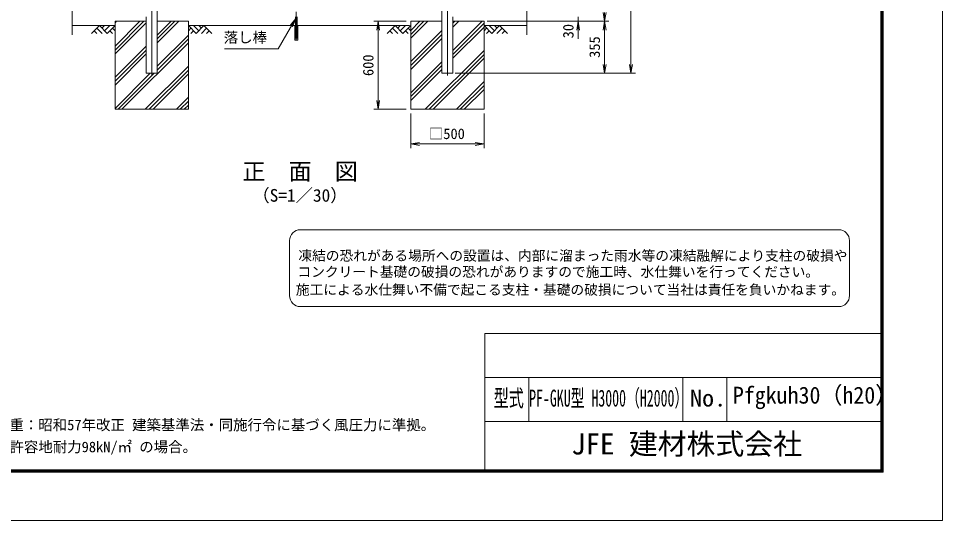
# Model space of a CAD drawing. Units: millimetres, scale not verified. Extents: x -6300 to 6300, y -4455 to 4455.
# Drawn here: x 0 to 6300, y -4455 to -1030 of the extents above; entities that cross this region are included whole.
import ezdxf
from ezdxf.enums import TextEntityAlignment as Align

# ---------------------------------------------------------------- set-up
doc = ezdxf.new("R2010")
doc.units = ezdxf.units.MM
doc.header["$LTSCALE"] = 30
doc.linetypes.add('USER1', pattern=[50.8, 31.75, -6.35, 6.35, -6.35])
for name, color, linetype, lineweight in [('0-0_D-STR1', 1, 'Continuous', 18), ('0-1_D-DCR-HCH', 7, 'Continuous', 9), ('0-2_D-STR4', 7, 'Continuous', 9), ('0-3_D-BGD', 7, 'Continuous', 9), ('0-4_D-STR3', 3, 'Continuous', 13), ('0-5_D-STR-DIM', 7, 'Continuous', 9), ('0-6_0', 7, 'Continuous', 9), ('0-7_D-STR-TXT', 7, 'Continuous', 9), ('0-8_D-TTL-TXT', 7, 'Continuous', 18), ('0-A_D-BMK', 2, 'USER1', 13), ('0-B_D-TTL', 7, 'Continuous', 9)]:
    doc.layers.add(name, color=color, linetype=linetype, lineweight=lineweight)
doc.styles.add('ＭＳ ゴシック', font='')
doc.styles.get('ＭＳ ゴシック').set_extended_font_data('MS Gothic')

# ---------------------------------------------------------------- blocks, each defined once
blk = doc.blocks.new('_Open')
at = {"layer": '0-6_0'}
blk.add_line((-30, 5), (0, 0), dxfattribs=at)
blk.add_lwpolyline([(-30, -5), (0, 0), (-30, 0)], dxfattribs=at)

msp = doc.modelspace()

# ---------------------------------------------------------------- linework, layer by layer
at = {"layer": '0-0_D-STR1'}
for p, q in [((945.96, -1403.91), (885.46, -1403.91)), ((2885.46, -1403.91), (2945.96, -1403.91))]:
    msp.add_line(p, q, dxfattribs=at)
for points in [[(945.96, 981.09), (945.96, -1403.91), (869.66, -1403.91), (869.66, -1018.91)], [(2885.46, 981.09), (2885.46, -1403.91), (2961.76, -1403.91), (2961.76, -1018.91)]]:
    msp.add_lwpolyline(points, dxfattribs=at)
at = {"layer": '0-1_D-DCR-HCH'}
for p, q in [((657.81, -1059.86), (668.75, -1048.91)), ((657.81, -1245.47), (854.37, -1048.91)), ((657.81, -1218.95), (827.85, -1048.91)), ((657.81, -1271.99), (869.66, -1060.14)), ((945.96, -1195.97), (1093.02, -1048.91)), ((945.96, -1169.45), (1066.5, -1048.91)), ((945.96, -1142.94), (1039.98, -1048.91)), ((2673.61, -1165.38), (2790.07, -1048.91)), ((2673.61, -1138.86), (2763.56, -1048.91)), ((2673.61, -1112.34), (2737.04, -1048.91)), ((2961.76, -1089.36), (3002.2, -1048.91)), ((2961.76, -1062.84), (2975.69, -1048.91)), ((2961.76, -1248.46), (3161.3, -1048.91)), ((2961.76, -1274.97), (3173.61, -1063.12)), ((551.39, -1078.91), (498.17, -1132.12)), ((515.91, -1114.39), (533.73, -1132.12)), ((533.65, -1096.65), (569.29, -1132.12)), ((551.39, -1078.91), (604.6, -1132.12)), ((569.03, -1096.74), (586.86, -1078.91)), ((586.86, -1114.39), (622.33, -1078.91)), ((604.6, -1132.12), (657.81, -1078.91)), ((622.33, -1114.39), (640.15, -1132.12)), ((640.07, -1096.65), (657.81, -1114.31)), ((1211.02, -1132.12), (1157.81, -1078.91)), ((1175.55, -1096.65), (1157.81, -1114.31)), ((1193.28, -1114.39), (1175.47, -1132.12)), ((1228.76, -1114.39), (1193.28, -1078.91)), ((1264.23, -1078.91), (1211.02, -1132.12)), ((1246.5, -1096.65), (1228.76, -1078.91)), ((1281.97, -1096.65), (1246.33, -1132.12)), ((1264.23, -1078.91), (1317.45, -1132.12)), ((1299.71, -1114.39), (1281.89, -1132.12)), ((2567.19, -1078.91), (2513.97, -1132.12)), ((2531.71, -1114.39), (2549.53, -1132.12)), ((2549.45, -1096.65), (2585.09, -1132.12)), ((2567.19, -1078.91), (2620.4, -1132.12)), ((2584.92, -1096.65), (2602.66, -1078.91)), ((2602.66, -1114.39), (2638.13, -1078.91)), ((2620.4, -1132.12), (2673.61, -1078.91)), ((2638.13, -1114.39), (2655.95, -1132.12)), ((2655.87, -1096.65), (2673.61, -1114.31)), ((2673.61, -1324.48), (2885.46, -1112.63)), ((2961.76, -1301.49), (3173.61, -1089.64)), ((3226.82, -1132.12), (3173.61, -1078.91)), ((3191.35, -1096.65), (3173.61, -1114.31)), ((3209.08, -1114.39), (3191.27, -1132.12)), ((3244.56, -1114.39), (3209.08, -1078.91)), ((3280.03, -1078.91), (3226.82, -1132.12)), ((3262.39, -1096.74), (3244.56, -1078.91)), ((3297.77, -1096.65), (3262.13, -1132.12)), ((3280.03, -1078.91), (3333.25, -1132.12)), ((3315.51, -1114.39), (3297.69, -1132.12)), ((705.15, -1648.91), (1157.81, -1196.25)), ((945.96, -1355.07), (1157.81, -1143.22)), ((945.96, -1381.59), (1157.81, -1169.74)), ((2673.61, -1350.99), (2885.46, -1139.14)), ((2673.61, -1377.51), (2885.46, -1165.66)), ((657.81, -1431.09), (869.66, -1219.24)), ((657.81, -1457.6), (869.66, -1245.75)), ((2773.44, -1648.91), (3173.61, -1248.74)), ((657.81, -1484.12), (869.66, -1272.27)), ((2799.95, -1648.91), (3173.61, -1275.26)), ((2826.47, -1648.91), (3173.61, -1301.77)), ((864.25, -1648.91), (1157.81, -1355.35)), ((890.76, -1648.91), (1157.81, -1381.87)), ((2673.61, -1536.61), (2885.46, -1324.76)), ((2673.61, -1563.12), (2885.46, -1351.27)), ((2673.61, -1589.64), (2885.46, -1377.79)), ((657.81, -1643.22), (897.12, -1403.91)), ((678.63, -1648.91), (923.63, -1403.91)), ((917.28, -1648.91), (1157.81, -1408.38)), ((2985.57, -1648.91), (3173.61, -1460.87)), ((3012.08, -1648.91), (3173.61, -1487.39)), ((1076.38, -1648.91), (1157.81, -1567.48)), ((3038.6, -1648.91), (3173.61, -1513.9)), ((1102.9, -1648.91), (1157.81, -1594)), ((1129.41, -1648.91), (1157.81, -1620.52))]:
    msp.add_line(p, q, dxfattribs=at)
at = {"layer": '0-2_D-STR4'}
for p, q in [((657.81, -1048.91), (869.66, -1048.91)), ((2885.46, -1048.91), (2673.61, -1048.91)), ((3173.61, -1048.91), (2961.76, -1048.91))]:
    msp.add_line(p, q, dxfattribs=at)
for points in [[(945.96, -1048.91), (1157.81, -1048.91), (1157.81, -1648.91), (657.81, -1648.91), (657.81, -1048.91)], [(2673.61, -1048.91), (2673.61, -1648.91), (3173.61, -1648.91), (3173.61, -1048.91)]]:
    msp.add_lwpolyline(points, dxfattribs=at)
at = {"layer": '0-3_D-BGD'}
for p, q in [((365.71, -1078.91), (657.81, -1078.91)), ((2665.71, -1078.91), (1157.81, -1078.91)), ((3465.71, -1078.91), (3173.61, -1078.91))]:
    msp.add_line(p, q, dxfattribs=at)
at = {"layer": '0-4_D-STR3'}
for p, q in [((1887.46, -1160.41), (1887.46, -1018.91)), ((1900.46, -1160.41), (1900.46, -1018.91)), ((1884.41, -1078.91), (1884.41, -1178.91)), ((1903.51, -1078.91), (1903.51, -1178.91)), ((1903.51, -1178.91), (1884.41, -1178.91)), ((1891.96, -1164.91), (1895.96, -1164.91))]:
    msp.add_line(p, q, dxfattribs=at)
for centre, start, end in [((1891.96, -1160.41), 180, 270), ((1895.96, -1160.41), 270, 0)]:
    msp.add_arc(centre, 4.5, start, end, dxfattribs=at)
at = {"layer": '0-5_D-STR-DIM'}
for p, q in [((4175.71, -1343.91), (4175.71, 1916.09)), ((365.71, -1141.91), (365.71, 425.44)), ((3465.71, -1141.91), (3465.71, 425.44)), ((2643.61, -1048.91), (2421.83, -1048.91)), ((3195.71, -1048.91), (3845.71, -1048.91)), ((3195.71, -1048.91), (4025.71, -1048.91)), ((3195.71, -1048.91), (4025.71, -1048.91)), ((3815.71, -1048.91), (3815.71, -1018.91)), ((2451.83, -1588.91), (2451.83, -1108.91)), ((3815.71, -1108.91), (3815.71, -1168.91)), ((3995.71, -1108.91), (3995.71, -1343.91)), ((2975.96, -1403.91), (4205.71, -1403.91)), ((2975.96, -1403.91), (4025.71, -1403.91)), ((2643.61, -1648.91), (2421.83, -1648.91)), ((2673.61, -1678.91), (2673.61, -1915.85)), ((3173.61, -1678.91), (3173.61, -1915.85)), ((2733.61, -1885.85), (3113.61, -1885.85))]:
    msp.add_line(p, q, dxfattribs=at)
at = {"layer": '0-7_D-STR-TXT'}
msp.add_lwpolyline([(1404.22, -1237.32), (1770.71, -1237.32), (1889.18, -1032.12)], dxfattribs=at)
at = {"layer": '0-8_D-TTL-TXT', "color": 2}
for p, q in [((5590.69, -2470.73), (1922.36, -2470.73)), ((1847.36, -2545.73), (1847.36, -2920.73)), ((5665.69, -2920.73), (5665.69, -2545.73)), ((1922.36, -2995.73), (5590.69, -2995.73))]:
    msp.add_line(p, q, dxfattribs=at)
for centre, start, end in [((1922.36, -2545.73), 90, 180), ((5590.69, -2545.73), 0, 90), ((1922.36, -2920.73), 180, 270), ((5590.69, -2920.73), 270, 0)]:
    msp.add_arc(centre, 75, start, end, dxfattribs=at)
at = {"layer": '0-A_D-BMK'}
for p, q in [((907.81, -1418.91), (907.81, 1991.09)), ((2923.61, -1418.91), (2923.61, 1991.09)), ((1893.96, -1174.83), (1893.96, -984.83))]:
    msp.add_line(p, q, dxfattribs=at)
at = {"layer": '0-B_D-TTL'}
for p, q in [((3179.65, -3179.86), (3179.65, -4109.86)), ((3179.65, -3179.86), (5879.65, -3179.86)), ((3179.65, -3479.86), (5879.65, -3479.86)), ((3479.65, -3479.86), (3479.65, -3779.86)), ((4529.65, -3479.86), (4529.65, -3779.86)), ((4829.65, -3479.86), (4829.65, -3779.86)), ((3179.65, -3779.86), (5879.65, -3779.86))]:
    msp.add_line(p, q, dxfattribs=at)
at = {"layer": '0-B_D-TTL', "color": 2, "lineweight": 18}
msp.add_lwpolyline([(-6300.35, 4455.14), (6299.65, 4455.14), (6299.65, -4454.86), (-6300.35, -4454.86)], close=True, dxfattribs=at)
at = {"layer": '0-B_D-TTL'}
for points in [[(-5895.35, 4125.14), (5894.65, 4125.14), (5894.65, -4124.86), (-5895.35, -4124.86)], [(-5891.6, 4121.39), (5890.9, 4121.39), (5890.9, -4121.11), (-5891.6, -4121.11)], [(-5887.85, 4117.64), (5887.15, 4117.64), (5887.15, -4117.36), (-5887.85, -4117.36)], [(-5884.1, 4113.89), (5883.4, 4113.89), (5883.4, -4113.61), (-5884.1, -4113.61)], [(-5880.35, 4110.14), (5879.65, 4110.14), (5879.65, -4109.86), (-5880.35, -4109.86)]]:
    msp.add_lwpolyline(points, close=True, dxfattribs=at)

# ---------------------------------------------------------------- block references
at = {"layer": '0-5_D-STR-DIM', "xscale": 2, "yscale": 2}
for p, rotation in [((3995.71, -1048.91), 270), ((2451.83, -1048.91), 90), ((3815.71, -1048.91), 90), ((3995.71, -1048.91), 90), ((3995.71, -1403.91), 270), ((4175.71, -1403.91), 270), ((2451.83, -1648.91), 270), ((2673.61, -1885.85), 180)]:
    msp.add_blockref('_Open', p, dxfattribs=dict(at, rotation=rotation))
msp.add_blockref('_Open', (3173.61, -1885.85), dxfattribs=at)
at = {"layer": '0-7_D-STR-TXT', "xscale": 2, "yscale": 2, "rotation": 60}
msp.add_blockref('_Open', (1890.18, -1030.38), dxfattribs=at)

# ---------------------------------------------------------------- texts
at = {"layer": '0-5_D-STR-DIM', "style": 'ＭＳ ゴシック'}
for s, p in [('30', (3805.59, -1165.77)), ('355', (3985.59, -1298.75)), ('600', (2441.71, -1422.79))]:
    msp.add_text(s, height=72.14, rotation=90, dxfattribs=at).set_placement(p, align=Align.BOTTOM_LEFT)
msp.add_text('□500', height=72.14, dxfattribs=at).set_placement((2797.38, -1874.21), align=Align.BOTTOM_LEFT)
at = {"layer": '0-7_D-STR-TXT', "style": 'ＭＳ ゴシック'}
msp.add_text('落し棒', height=72.14, dxfattribs=at).set_placement((1398.89, -1216.73), align=Align.BOTTOM_LEFT)
at = {"layer": '0-8_D-TTL-TXT', "style": 'ＭＳ ゴシック'}
for s, height, p in [('正\u3000面\u3000図', 115.5, (1525.86, -2166.3)), ('（S=1／30）', 86.66, (1594.08, -2306.09)), ('凍結の恐れがある場所への設置は、内部に溜まった雨水等の凍結融解により支柱の破損や', 68.62, (1907.64, -2702.74)), ('コンクリート基礎の破損の恐れがありますので施工時、水仕舞いを行ってください。', 68.62, (1901.47, -2812.88)), ('施工による水仕舞い不備で起こる支柱・基礎の破損について当社は責任を負いかねます。 ', 68.62, (1890.98, -2935.12)), ('（設計条件）風荷重：昭和57年改正 建築基準法・同施行令に基づく風圧力に準拠。', 72.14, (-849.02, -3860.27)), ('JFE 建材株式会社', 144.3, (3768.22, -4047.62)), ('（基礎条件）長期許容地耐力98kN/㎡ の場合。', 72.14, (-849.02, -4010.27))]:
    msp.add_text(s, height=height, dxfattribs=at).set_placement(p, align=Align.BOTTOM_LEFT)
for s, width, p in [('Pfgkuh30（h20）', 0.95, (4870.25, -3692.07)), ('型式', 0.65, (3240.05, -3712.07)), ('PF-GKU型 H3000（H2000）', 0.6, (3481.37, -3712.07)), ('No.', 1.05, (4577.65, -3712.07))]:
    msp.add_text(s, height=115.5, dxfattribs=dict(at, width=width)).set_placement(p, align=Align.BOTTOM_LEFT)

doc.saveas('drawing.dxf')
